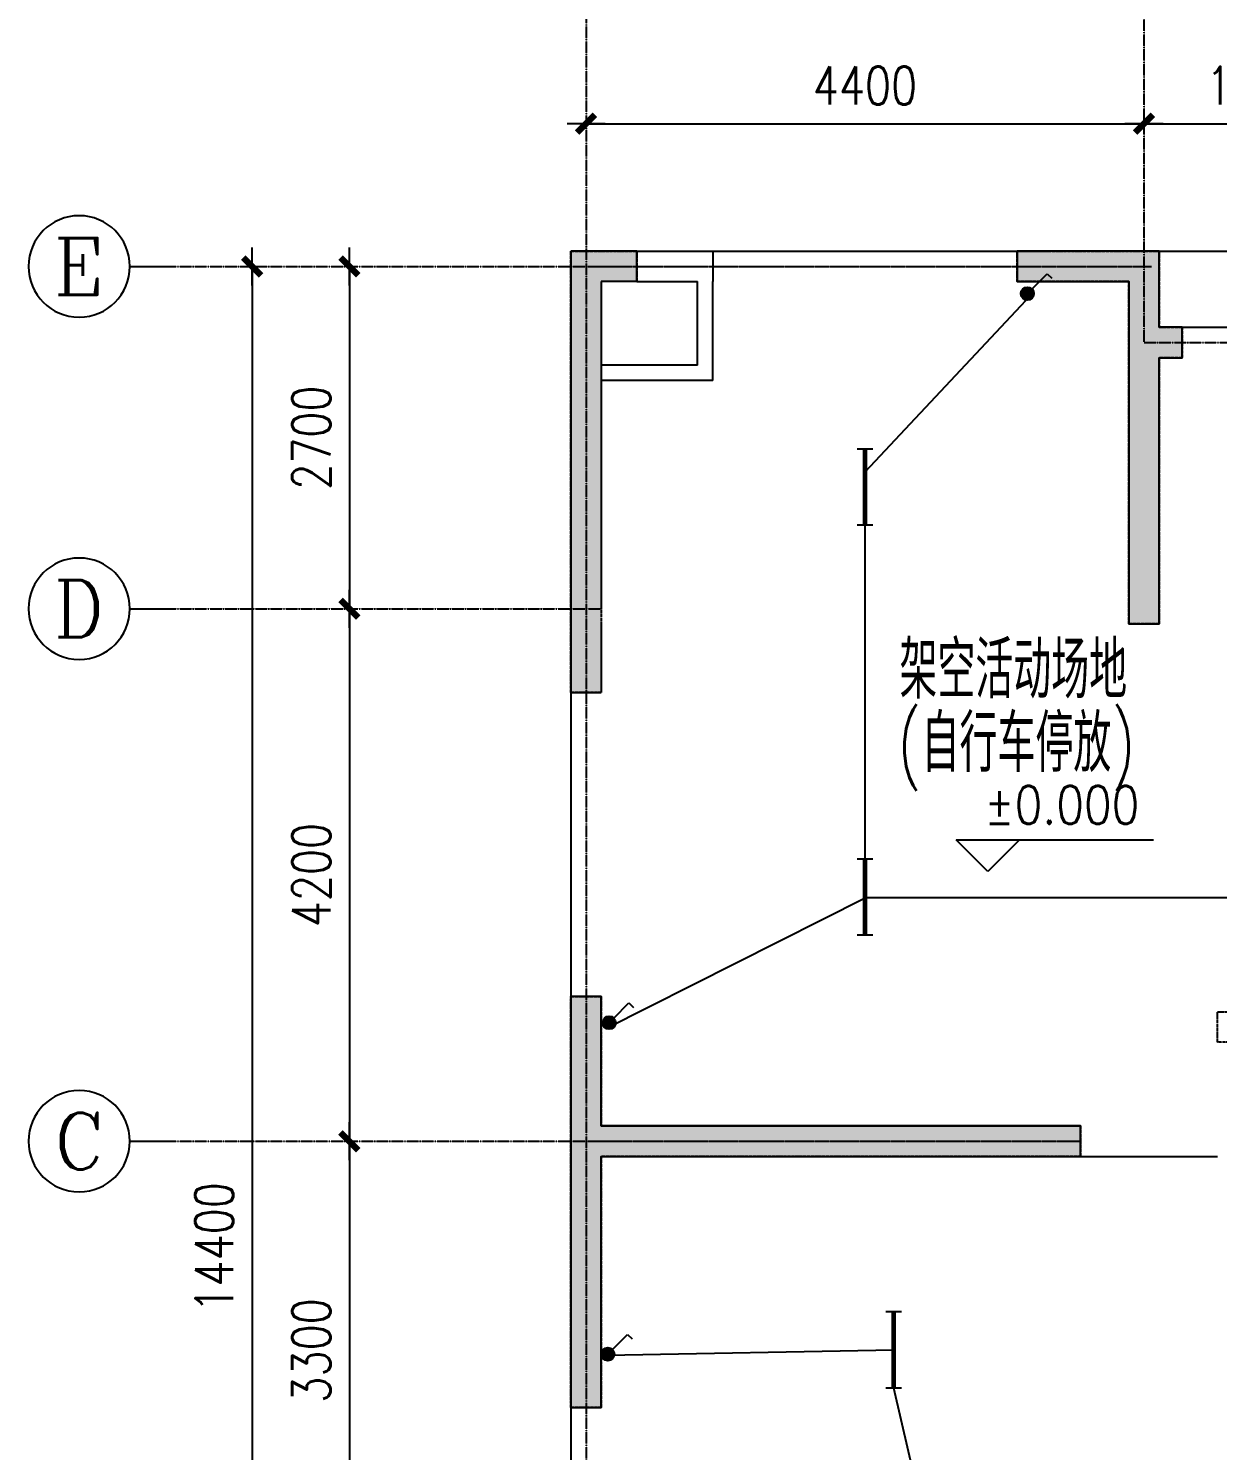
# Model space of a CAD drawing. Extents: x -170759 to 304867, y -311201 to 112352.
# Drawn here: x -85545 to -76168, y -171498 to -160280 of the extents above; entities that cross this region are included whole.
import ezdxf
from ezdxf.enums import TextEntityAlignment as Align

# ---------------------------------------------------------------- set-up
doc = ezdxf.new("R2010")
doc.units = 0
for name, pattern in [('ACAD_ISO04W100', [30.5, 24, -3, 0.5, -3]), ('DASH', [0.35, 0.25, -0.1]), ('DOTE', [2.42, 2, -0.2, 0.02, -0.2])]:
    doc.linetypes.add(name, pattern=pattern)
doc.layers.get('0').update_dxf_attribs({"linetype": 'CONTINUOUS'})
doc.layers.get('DEFPOINTS').update_dxf_attribs({"linetype": 'CONTINUOUS'})
for name, color, linetype in [('AXIS', 3, 'CONTINUOUS'), ('AXIS_TEXT', 7, 'CONTINUOUS'), ('DOOR', 2, 'CONTINUOUS'), ('DOTE', 251, 'CONTINUOUS'), ('EQUIP', 3, 'CONTINUOUS'), ('TEX', 7, 'CONTINUOUS'), ('TEXT', 6, 'CONTINUOUS'), ('WALL', 7, 'CONTINUOUS'), ('WIRE', 1, 'CONTINUOUS'), ('ZXX', 2, 'ACAD_ISO04W100')]:
    doc.layers.add(name, color=color, linetype=linetype)
doc.styles.add('COMPLEX', font='COMPLEX')
doc.styles.add('DIM_FONT', font='SIMPLEX.shx', dxfattribs={"width": 0.8})
doc.styles.add('HZ1', font='txt', dxfattribs={"bigfont": 'hzk'})
doc.styles.add('HZXXX', font='romans', dxfattribs={"width": 0.7, "bigfont": 'hzs'})
doc.dimstyles.new('AXIS', dxfattribs={"dimtxt": 300, "dimasz": 1, "dimexe": 250, "dimexo": 300, "dimgap": 150, "dimtad": 1, "dimdec": 0, "dimdsep": 46, "dimtxsty": 'DIM_FONT', "dimblk": '_DIMX', "dimblk1": '_DIMX', "dimblk2": '_DIMX', "dimcen": 2.5, "dimse1": 1, "dimse2": 1, "dimclrd": 3, "dimclre": 3, "dimclrt": 7, "dimadec": 0, "dimazin": 0, "dimtfac": 1, "dimtdec": 0, "dimtix": 1, "dimtmove": 2, "dimatfit": 3, "dimldrblk": '_DIMX', "dimfxl": 0, "dimtolj": 1, "dimtzin": 0, "dimarcsym": 0})

# ---------------------------------------------------------------- blocks, each defined once
blk = doc.blocks.new('_DIMX')
blk.add_line((-150, 0), (150, 0))
at = {"const_width": 50}
blk.add_lwpolyline([(-70, -70), (70, 70)], dxfattribs=at)
blk = doc.blocks.new('_AXISO')
blk.add_circle((0, 0), 0.5)
at = {"layer": 'AXIS_TEXT', "style": 'COMPLEX', "width": 1.041667}
blk.add_attdef('A', text='', height=0.56, dxfattribs=at).set_placement((-0.25, -0.28), (0.25, -0.28), align=Align.FIT)
blk = doc.blocks.new('*D651')
at = {"layer": 'AXIS', "color": 3, "lineweight": -2}
blk.add_line((-83014, -169059), (-83014, -172357), dxfattribs=at)
at = {"layer": 'DEFPOINTS', "color": 0}
for p in [(-81148, -169058), (-83014, -172358), (-81148, -172358)]:
    blk.add_point(p, dxfattribs=at)
at = {"layer": 'AXIS', "color": 3, "lineweight": -2}
for p, rotation in [((-83014, -169058), 90), ((-83014, -172358), 270)]:
    blk.add_blockref('_DIMX', p, dxfattribs=dict(at, rotation=rotation))
at = {"layer": 'AXIS', "color": 7, "insert": (-83314, -170708), "char_height": 300, "attachment_point": 5, "rotation": 90, "style": 'DIM_FONT'}
blk.add_mtext('\\A1;3300', dxfattribs=at)
blk = doc.blocks.new('*D652')
at = {"layer": 'AXIS', "color": 3, "lineweight": -2}
blk.add_line((-83780, -162159), (-83780, -176557), dxfattribs=at)
at = {"layer": 'DEFPOINTS', "color": 0}
for p in [(-82065, -162158), (-83780, -176558), (-82065, -176558)]:
    blk.add_point(p, dxfattribs=at)
at = {"layer": 'AXIS', "color": 3, "lineweight": -2}
for p, rotation in [((-83780, -162158), 90), ((-83780, -176558), 270)]:
    blk.add_blockref('_DIMX', p, dxfattribs=dict(at, rotation=rotation))
at = {"layer": 'AXIS', "color": 7, "insert": (-84080, -169895), "char_height": 300, "attachment_point": 5, "rotation": 90, "style": 'DIM_FONT'}
blk.add_mtext('\\A1;14400', dxfattribs=at)
blk = doc.blocks.new('_LINKPT1')
blk.add_line((0, 0), (0, 0))
blk = doc.blocks.new('M_X2')
for p, q in [((0.147, 0.356), (0.625, 0.833)), ((0.625, 0.833), (0.766, 0.692))]:
    blk.add_line(p, q)
blk.add_circle((0, 0.208), 0.208)
for points in [[(-0.18, 0.313), (0.18, 0.313), (-0.208, 0.208), (0.208, 0.208)], [(-0.18, 0.104), (0.18, 0.104), (-0.208, 0.208), (0.208, 0.208)], [(-0.104, 0.389), (0.104, 0.389), (-0.18, 0.313), (0.18, 0.313)], [(-0.104, 0.028), (0.104, 0.028), (-0.18, 0.104), (0.18, 0.104)], [(0, 0.417), (0, 0.417), (-0.104, 0.389), (0.104, 0.389)], [(0, 0), (0, 0), (-0.104, 0.028), (0.104, 0.028)]]:
    blk.add_solid(points)
for p in [(-0.208, 0.208), (0, 0.417), (0.208, 0.208), (0, 0)]:
    blk.add_blockref('_LINKPT1', p)
at = {"width": 0.8, "flags": 9}
blk.add_attdef('A', (0, 0), '', height=0.00002, dxfattribs=at)
blk = doc.blocks.new('M_Y4YTM')
for p, q in [((-1.2, 0.25), (-1.2, -0.25)), ((-1.2, 0), (1.2, 0)), ((1.2, 0.25), (1.2, -0.25))]:
    blk.add_line(p, q)
at = {"const_width": 0.14}
blk.add_lwpolyline([(-1.2, 0), (1.2, 0)], dxfattribs=at)
at = {"xscale": 0.002, "yscale": 0.002, "zscale": 0.002}
for p in [(-1.2, 0), (0, 0), (1.2, 0)]:
    blk.add_blockref('_LINKPT1', p, dxfattribs=at)
at = {"width": 0.8, "flags": 9}
blk.add_attdef('A', (0, 0), '', height=0.00002, dxfattribs=at)
blk = doc.blocks.new('*D654')
at = {"layer": 'AXIS', "color": 3, "lineweight": -2}
blk.add_line((-83014, -164859), (-83014, -169057), dxfattribs=at)
at = {"layer": 'DEFPOINTS', "color": 0}
for p in [(-81148, -164858), (-83014, -169058), (-81148, -169058)]:
    blk.add_point(p, dxfattribs=at)
at = {"layer": 'AXIS', "color": 3, "lineweight": -2}
for p, rotation in [((-83014, -164858), 90), ((-83014, -169058), 270)]:
    blk.add_blockref('_DIMX', p, dxfattribs=dict(at, rotation=rotation))
at = {"layer": 'AXIS', "color": 7, "insert": (-83314, -166958), "char_height": 300, "attachment_point": 5, "rotation": 90, "style": 'DIM_FONT'}
blk.add_mtext('\\A1;4200', dxfattribs=at)
blk = doc.blocks.new('*D655')
at = {"layer": 'AXIS', "color": 3, "lineweight": -2}
blk.add_line((-83014, -162159), (-83014, -164857), dxfattribs=at)
at = {"layer": 'DEFPOINTS', "color": 0}
for p in [(-81148, -162158), (-83014, -164858), (-81148, -164858)]:
    blk.add_point(p, dxfattribs=at)
at = {"layer": 'AXIS', "color": 3, "lineweight": -2}
for p, rotation in [((-83014, -162158), 90), ((-83014, -164858), 270)]:
    blk.add_blockref('_DIMX', p, dxfattribs=dict(at, rotation=rotation))
at = {"layer": 'AXIS', "color": 7, "insert": (-83314, -163508), "char_height": 300, "attachment_point": 5, "rotation": 90, "style": 'DIM_FONT'}
blk.add_mtext('\\A1;2700', dxfattribs=at)

msp = doc.modelspace()

# ---------------------------------------------------------------- hatches: boundary and pattern name
at = {"layer": 'ZXX'}
for points in [[(-81267.73424, -165517.50102), (-81027.73424, -165517.50102), (-81027.73424, -162277.50102), (-80747.73424, -162277.50081), (-80747.73424, -162037.50102), (-81267.73424, -162037.50102)], [(-81267.73424, -171157.50102), (-81267.73424, -167917.50102), (-81027.73424, -167917.50102), (-81027.73424, -168937.50102), (-77247.73424, -168937.50102), (-77247.73424, -169177.50102), (-81027.73424, -169177.50102), (-81027.73424, -171157.50102)]]:
    msp.add_hatch(color=256, dxfattribs=at).paths.add_polyline_path(points)
h = msp.add_hatch(color=256, dxfattribs=at)
h.paths.add_polyline_path([(-76747.73424, -162037.50102), (-77747.73424, -162037.50102), (-77747.73424, -162157.50102), (-76747.73424, -162157.50102)])
h.paths.add_polyline_path([(-76747.73424, -162157.50102), (-77747.73424, -162157.50102), (-77747.73424, -162277.50102), (-76867.73424, -162277.50102), (-76867.73424, -164977.50102), (-76627.73424, -164977.50102), (-76627.73424, -162877.50102), (-76447.73424, -162877.50102), (-76447.73424, -162757.50102), (-76747.73424, -162757.50102)])
h.paths.add_polyline_path([(-76627.73424, -162037.50102), (-76747.73424, -162037.50102), (-76747.73424, -162757.50102), (-76447.73424, -162757.50102), (-76447.73424, -162637.50102), (-76627.73424, -162637.50102)])

# ---------------------------------------------------------------- linework, layer by layer
at = {"layer": 'AXIS'}
for p, q in [((-84744.8741, -162157.50102), (-84381.08013, -162157.50102)), ((-84744.8741, -164857.50102), (-84381.08013, -164857.50102)), ((-84744.8741, -169057.50102), (-84381.08013, -169057.50102))]:
    msp.add_line(p, q, dxfattribs=at)
at = {"layer": 'DOOR'}
for p, q in [((-80147.73424, -162037.50102), (-77504.24423, -162037.50102)), ((-76627.73424, -162037.50102), (-75067.73424, -162037.50102)), ((-76447.73424, -162637.50102), (-75247.73424, -162637.50102)), ((-81267.73424, -165517.50102), (-81267.73424, -167917.50102)), ((-77247.73424, -169177.50102), (-76167.73424, -169177.50102))]:
    msp.add_line(p, q, dxfattribs=at)
at = {"layer": 'DOOR', "linetype": 'DASH'}
msp.add_line((-81267.73424, -171157.50102), (-81267.73424, -172477.50102), dxfattribs=at)
at = {"layer": 'DOTE', "linetype": 'DOTE', "ltscale": 0.5}
for p, q in [((-81147.73424, -159716.41802), (-81147.73424, -174657.50102)), ((-76747.73424, -162757.50102), (-76747.73424, -159716.41802)), ((-84707.27924, -162157.50102), (-76687.73424, -162157.50102)), ((-81147.73424, -162157.50102), (-76687.73424, -162157.50102)), ((-81147.73424, -162157.50102), (-76687.73424, -162157.50102)), ((-76747.73424, -162757.50102), (-74947.73424, -162757.50102)), ((-84707.27924, -164857.50102), (-81027.73424, -164857.50102)), ((-84707.27924, -169057.50102), (-77247.73424, -169057.50102)), ((-81147.73424, -169057.50102), (-77247.73424, -169057.50102))]:
    msp.add_line(p, q, dxfattribs=at)
at = {"layer": 'TEXT', "color": 3}
for p, q in [((-78229.87294, -166680.34258), (-76672.18681, -166680.34258)), ((-77979.87294, -166930.44122), (-78229.87294, -166680.34258)), ((-77729.87294, -166680.34258), (-77979.87294, -166930.44122))]:
    msp.add_line(p, q, dxfattribs=at)
at = {"layer": 'WALL'}
for p, q in [((-80747.73424, -162037.50102), (-81267.73424, -162037.50102)), ((-81267.73424, -162037.50102), (-81267.73424, -164977.50102)), ((-80747.73424, -162037.50102), (-80147.73424, -162037.50102)), ((-80747.73424, -162277.50102), (-80747.73424, -162037.50102)), ((-80747.73424, -162277.50102), (-80747.73424, -162037.50102)), ((-80147.73424, -162037.50102), (-80147.73424, -162277.50081)), ((-80747.73424, -162277.50102), (-81027.73424, -162277.50102)), ((-81027.73424, -162277.50102), (-81027.73424, -164857.50102)), ((-80747.73424, -162277.50081), (-80267.73424, -162277.50081)), ((-80267.73424, -162937.50081), (-80267.73424, -162277.50081)), ((-80147.73424, -163057.50081), (-80147.73424, -162277.50081)), ((-80147.73424, -162277.50081), (-80147.73424, -162277.50081)), ((-80267.73424, -162937.50081), (-81027.73424, -162937.50081)), ((-80147.73424, -163057.50081), (-81027.73424, -163057.50081)), ((-81267.73424, -164977.50102), (-81267.73424, -165517.50102)), ((-81027.73424, -164977.50102), (-81027.73424, -165517.50102)), ((-81267.73424, -165517.50102), (-81027.73424, -165517.50102)), ((-81027.73424, -168937.50102), (-77247.73424, -168937.50102))]:
    msp.add_line(p, q, dxfattribs=at)
for points in [[(-77747.73424, -162037.50102), (-77747.73424, -162277.50102), (-76867.73424, -162277.50102), (-76867.73424, -164977.50102), (-76627.73424, -164977.50102), (-76627.73424, -162877.50102), (-76447.73424, -162877.50102), (-76447.73424, -162637.50102), (-76627.73424, -162637.50102), (-76627.73424, -162037.50102)], [(-81267.73424, -167917.50102), (-81267.73424, -171157.50102), (-81027.73424, -171157.50102), (-81027.73424, -169177.50102), (-77247.73424, -169177.50102), (-77247.73424, -168937.50102), (-81027.73424, -168937.50102), (-81027.73424, -167917.50102)]]:
    msp.add_lwpolyline(points, close=True, dxfattribs=at)
at = {"layer": 'WIRE'}
for p, q in [((-78947.73424, -163777.50092), (-77678.27164, -162423.04616)), ((-78947.73424, -167137.50102), (-78947.73424, -164195.31577)), ((-80991.51071, -168168.09501), (-78947.73424, -167137.50102)), ((-75858.82333, -167137.50102), (-78947.73424, -167137.50102)), ((-80982.62875, -170745.58996), (-78721.46903, -170704.52519)), ((-78023.13374, -174003.5362), (-78721.46903, -171004.52519))]:
    msp.add_line(p, q, dxfattribs=at)
at = {"layer": 'ZXX'}
for points in [[(-81267.73424, -165517.50102), (-81267.73424, -162037.50102), (-80747.73424, -162037.50102), (-80747.73424, -162277.50081), (-81027.73424, -162277.50102), (-81027.73424, -165517.50102), (-81267.73424, -165517.50102)], [(-77747.73424, -162277.50102), (-77747.73424, -162037.50102), (-76627.73424, -162037.50102), (-76627.73424, -162637.50102), (-76447.73424, -162637.50102), (-76447.73424, -162877.50102), (-76627.73424, -162877.50102), (-76627.73424, -164977.50102), (-76867.73424, -164977.50102), (-76867.73424, -162277.50102), (-77747.73424, -162277.50102)], [(-81267.73424, -171157.50102), (-81267.73424, -167917.50102), (-81027.73424, -167917.50102), (-81027.73424, -168937.50102), (-77247.73424, -168937.50102), (-77247.73424, -169177.50102), (-81027.73424, -169177.50102), (-81027.73424, -171157.50102), (-81267.73424, -171157.50102)], [(-76167.73424, -168277.50102), (-76167.73424, -168037.50102), (-71887.73424, -168037.50102), (-71887.73424, -168277.50102), (-72327.73424, -168277.50102), (-72327.73424, -168637.50102), (-72567.73424, -168637.50102), (-72567.73424, -168277.50102), (-76167.73424, -168277.50102)]]:
    msp.add_lwpolyline(points, dxfattribs=at)

# ---------------------------------------------------------------- block references
at = {"layer": 'AXIS'}
ref = msp.add_blockref('_AXISO', (-85144.8741, -162157.50102), dxfattribs=dict(at, xscale=-800, yscale=800, zscale=800))
ref.add_attrib('A', 'E', dxfattribs={"layer": 'AXIS_TEXT', "height": 448, "style": 'COMPLEX', "width": 1.171875}).set_placement((-85344.8741, -162381.50102), (-84944.8741, -162381.50102), align=Align.FIT)
ref = msp.add_blockref('_AXISO', (-85144.8741, -164857.50102), dxfattribs=dict(at, xscale=-800, yscale=800, zscale=800))
ref.add_attrib('A', 'D', dxfattribs={"layer": 'AXIS_TEXT', "height": 448, "style": 'COMPLEX', "width": 1.102941}).set_placement((-85344.8741, -165081.50102), (-84944.8741, -165081.50102), align=Align.FIT)
ref = msp.add_blockref('_AXISO', (-85144.8741, -169057.50102), dxfattribs=dict(at, xscale=-800, yscale=800, zscale=800))
ref.add_attrib('A', 'C', dxfattribs={"layer": 'AXIS_TEXT', "height": 448, "style": 'COMPLEX', "width": 1.25}).set_placement((-85344.8741, -169281.50102), (-84944.8741, -169281.50102), align=Align.FIT)
at = {"layer": 'EQUIP', "xscale": 250, "yscale": 250, "zscale": 250}
for p in [(-77667.24245, -162424.22732), (-80965.46905, -168175.07286), (-80975.75994, -170789.39503)]:
    msp.add_blockref('M_X2', p, dxfattribs=at)
at = {"layer": 'EQUIP', "yscale": 250, "zscale": 250}
for p, xscale, rotation in [((-78947.73424, -163895.31577), 250, 90), ((-78947.73424, -167130.94528), -250, 90), ((-78721.46903, -170704.52519), 250, 270)]:
    msp.add_blockref('M_Y4YTM', p, dxfattribs=dict(at, xscale=xscale, rotation=rotation))

# ---------------------------------------------------------------- texts
at = {"layer": 'TEX', "color": 3, "style": 'HZXXX', "text_generation_flag": 6, "width": 0.7}
for s, p in [('架空活动场地', (-78676.29756, -165565.5396)), ('(自行车停放)', (-78690.79277, -166144.89112))]:
    msp.add_text(s, height=450, rotation=180, dxfattribs=at).set_placement(p)
at = {"layer": 'TEXT', "color": 3, "style": 'HZ1', "width": 0.85}
msp.add_text('%%p0.000', height=300, dxfattribs=at).set_placement((-78007.86321, -166554.84588))

# ---------------------------------------------------------------- dimensions: what is measured, and where the dimension line sits
at = {"layer": 'AXIS'}
msp.add_linear_dim(base=(-49347.73424, -160103.7681), p1=(-81147.73424, -161620.31286), p2=(-49347.73424, -161620.31286), location=(-66108.83916, -159803.7681), dimstyle='AXIS', dxfattribs=at).render()
for base, p1, p2 in [((-76747.73424, -161031.47967), (-81147.73424, -161920.31286), (-76747.73424, -161857.50102)), ((-74947.73424, -161031.47967), (-76747.73424, -161810.7329), (-74947.73424, -161957.50102))]:
    msp.add_linear_dim(base=base, p1=p1, p2=p2, dimstyle='AXIS', override={"dimse1": 1}, dxfattribs=at).render()
dim = msp.add_linear_dim(base=(-83779.84302, -176557.50102), p1=(-82065.40548, -162157.50102), p2=(-82065.40548, -176557.50102), angle=270, dimstyle='AXIS', dxfattribs=at)
dim.commit()
dim.dimension.update_dxf_attribs({"geometry": '*D652', "text_midpoint": (-84079.84302, -169894.73311), "dimtype": 160})
dim = msp.add_linear_dim(base=(-83014.22466, -164857.50102), p1=(-81147.73424, -162157.50102), p2=(-81147.73424, -164857.50102), angle=270, dimstyle='AXIS', dxfattribs=at)
dim.commit()
dim.dimension.update_dxf_attribs({"geometry": '*D655', "text_midpoint": (-83314.22466, -163507.50102)})
for base, p1, p2, picture, middle in [((-83014.22466, -169057.50102), (-81147.73424, -164857.50102), (-81147.73424, -169057.50102), '*D654', (-83314.22466, -166957.50102)), ((-83014.22466, -172357.50102), (-81147.73424, -169057.50102), (-81147.73424, -172357.50102), '*D651', (-83314.22466, -170707.50102))]:
    dim = msp.add_linear_dim(base=base, p1=p1, p2=p2, angle=270, dimstyle='AXIS', override={"dimse1": 1}, dxfattribs=at)
    dim.commit()
    dim.dimension.update_dxf_attribs({"geometry": picture, "text_midpoint": middle})

doc.saveas('drawing.dxf')
